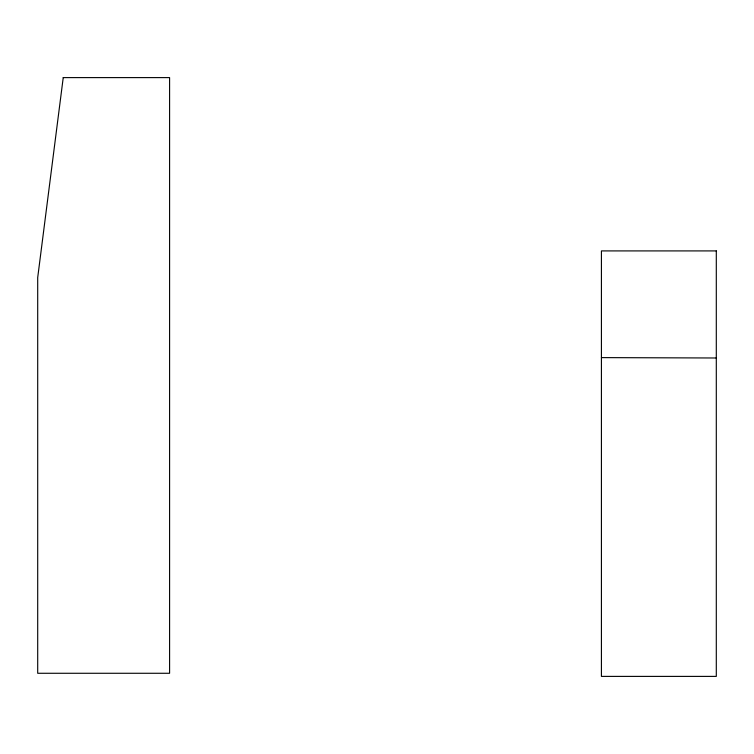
<?xml version="1.0" encoding="UTF-8"?>
<svg xmlns="http://www.w3.org/2000/svg" width="754" height="754" viewBox="0 0 754 754"><rect width="100%" height="100%" fill="white"/><g stroke="black" fill="none" stroke-linecap="round" stroke-linejoin="round"><path stroke-width="1.13" d="M601.419 357.613L716.3 357.99M63.232 77.605L37.7 277.585L37.7 673.275L169.593 673.275L169.593 77.605L63.232 77.605M716.3 250.912L601.419 250.912L601.419 676.395L716.3 676.395L716.3 250.912"/></g></svg>
